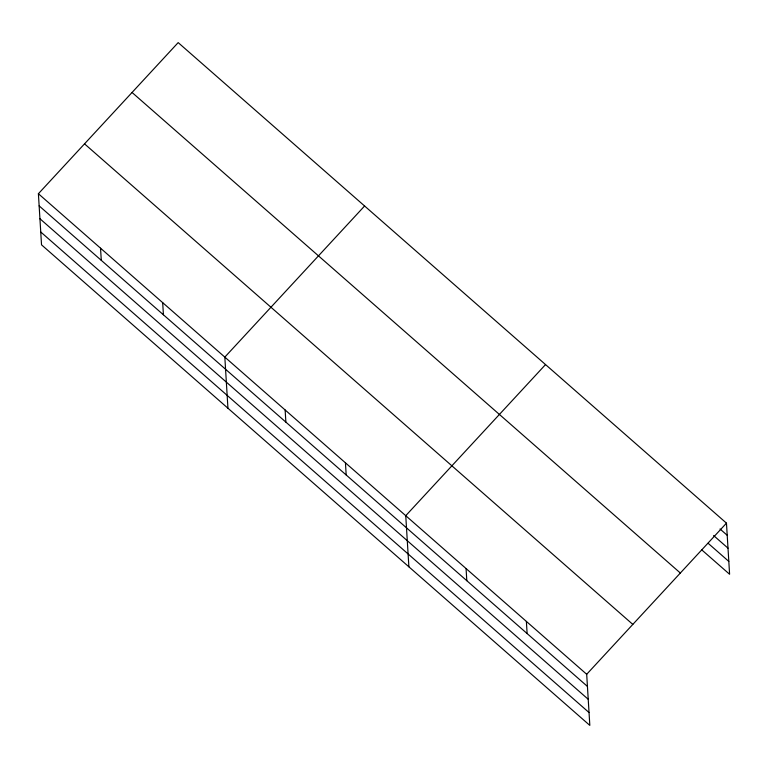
<?xml version="1.0" encoding="UTF-8"?>
<svg xmlns="http://www.w3.org/2000/svg" width="768" height="768" viewBox="0 0 768 768"><rect width="100%" height="100%" fill="white"/><g stroke="black" fill="none" stroke-linecap="round" stroke-linejoin="round"><path stroke-width="1.15" d="M38.4 193.728L586.694 674.275L589.824 725.395L41.53 244.848L38.4 193.728L178.176 42.605L726.47 523.152L729.6 574.272L701.693 549.821M364.598 205.987L224.822 357.11L227.942 408.23M545.539 364.57L405.754 515.693L408.883 566.813M586.694 674.275L726.47 523.152M720.019 528.989L727.219 535.296M713.597 535.536L728.006 548.16M708.106 543.264L728.813 561.408M132.048 92.467L680.342 573.024M84.528 143.856L632.822 624.403M39.139 205.872L587.434 686.419M39.926 218.736L588.221 699.283M40.742 231.984L589.037 712.541M526.378 621.418L527.126 633.562M466.07 568.56L466.81 580.704M345.446 462.835L346.186 474.979M285.13 409.978L285.878 422.122M162.682 302.65L163.421 314.794M100.541 248.189L101.28 260.333"/></g></svg>
